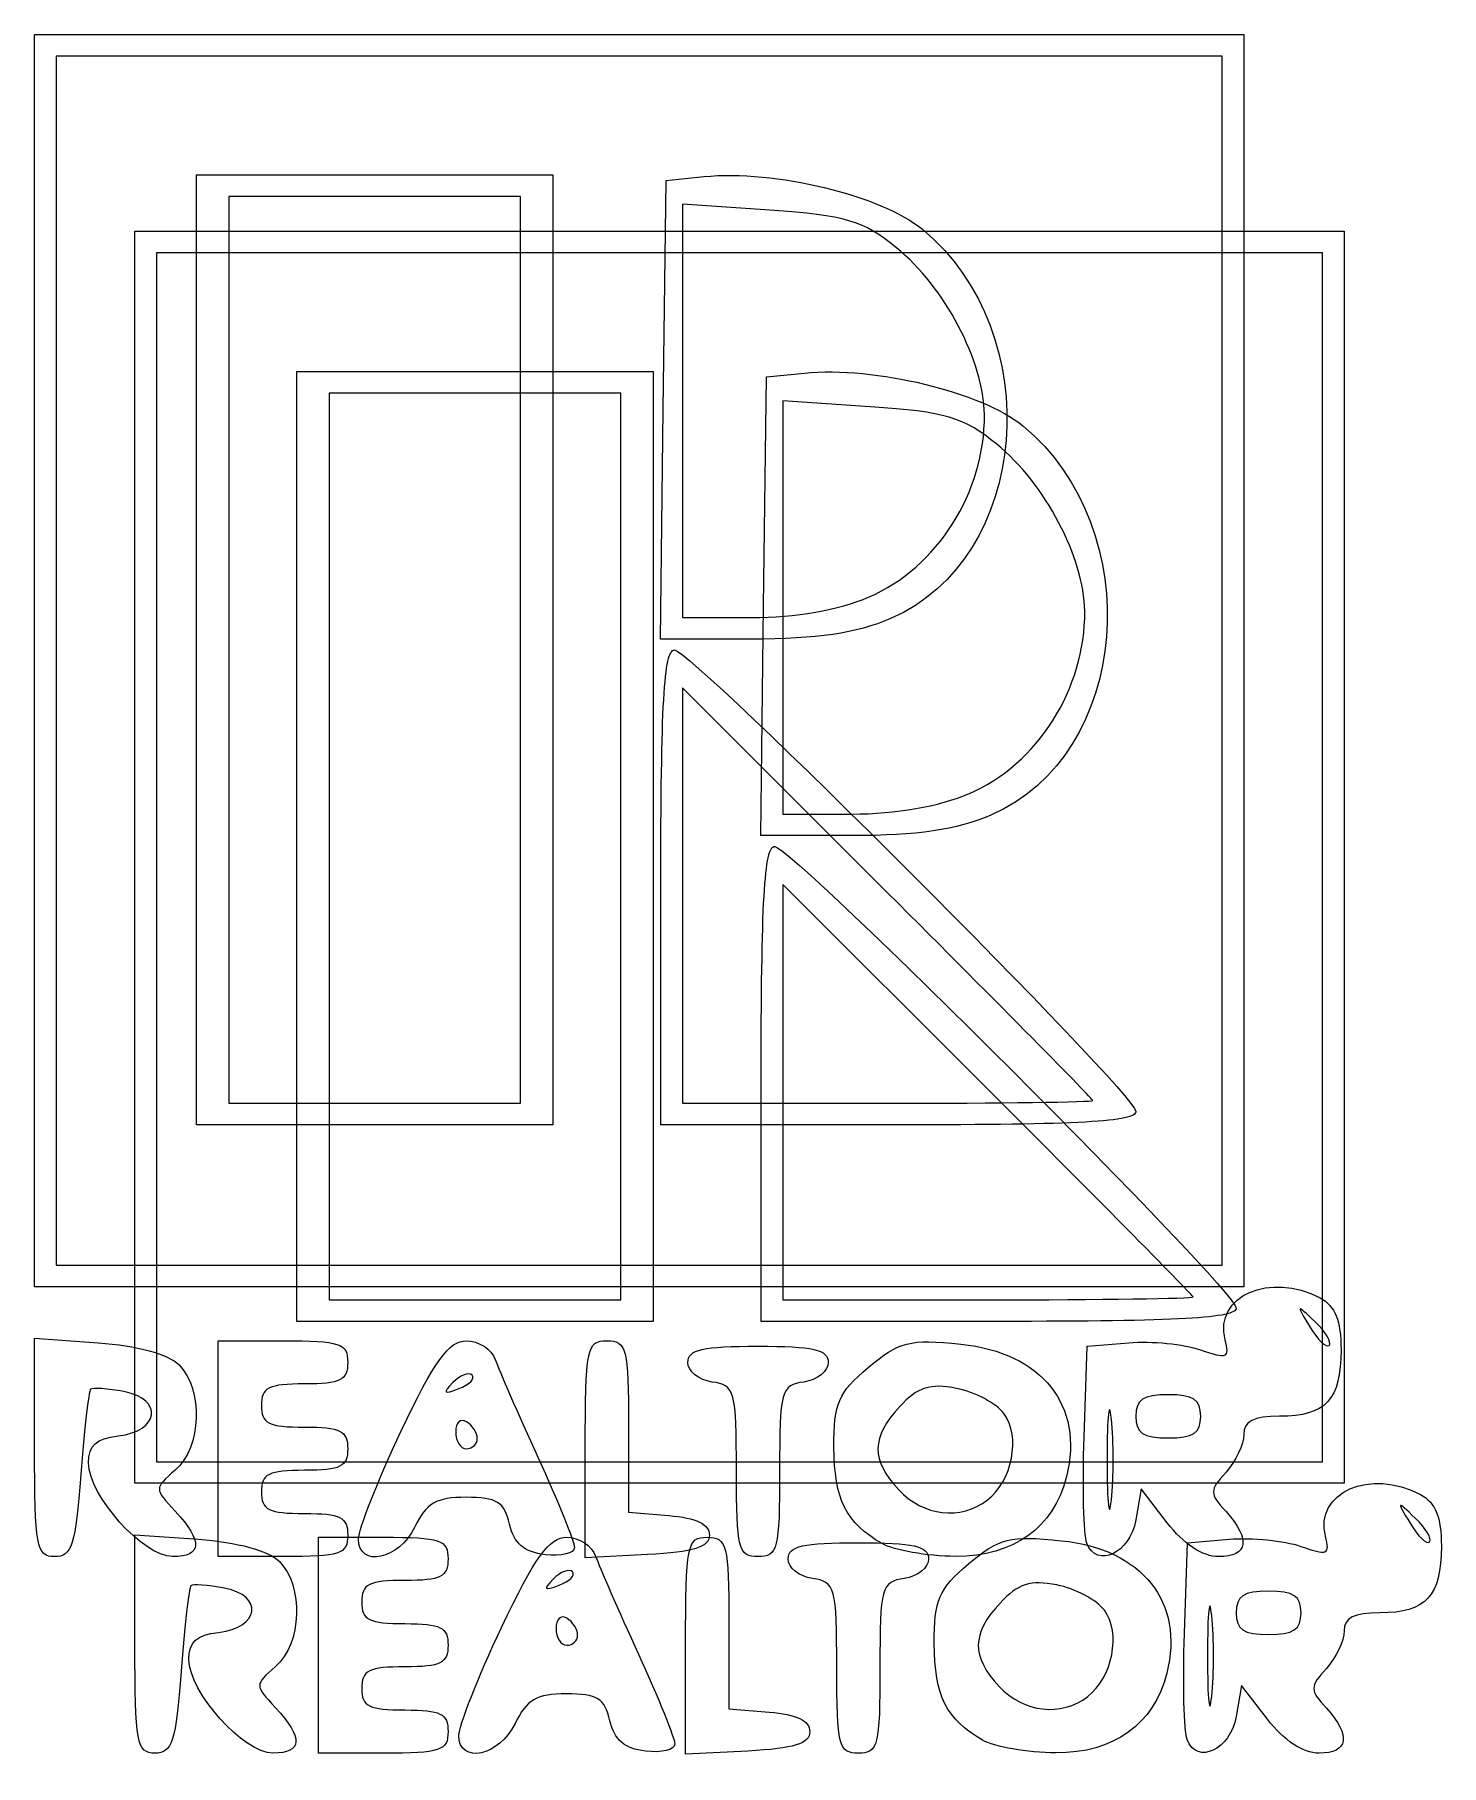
# Model space of a CAD drawing. Extents: x 0.12 to 3.39, y 0.54 to 2.4.
# Drawn here: x 2.903 to 3.337, y 1.868 to 2.402 of the extents above; entities that cross this region are included whole.
import ezdxf

# ---------------------------------------------------------------- set-up
doc = ezdxf.new("R2010")
doc.units = 0
doc.layers.get('0').update_dxf_attribs({"linetype": 'CONTINUOUS'})

msp = doc.modelspace()

# ---------------------------------------------------------------- linework, layer by layer
at = {"color": 7}
for p, q in [((2.902677, 2.208697), (2.902677, 2.402031)), ((2.902677, 2.402031), (3.089343, 2.402031)), ((3.089343, 2.402031), (3.27601, 2.402031)), ((3.27601, 2.402031), (3.27601, 2.208697)), ((3.089343, 2.395364), (2.909343, 2.395364)), ((2.909343, 2.395364), (2.909343, 2.208697)), ((3.269343, 2.395364), (3.089343, 2.395364)), ((3.269343, 2.208697), (3.269343, 2.395364)), ((2.952677, 2.212031), (2.952677, 2.358697)), ((2.952677, 2.358697), (3.007677, 2.358697)), ((3.007677, 2.358697), (3.062677, 2.358697)), ((3.062677, 2.358697), (3.062677, 2.212031)), ((3.096777, 2.286197), (3.097677, 2.357031)), ((3.097677, 2.357031), (3.109344, 2.358192)), ((3.007677, 2.352031), (2.962677, 2.352031)), ((2.962677, 2.352031), (2.962677, 2.212031)), ((3.052677, 2.352031), (3.007677, 2.352031)), ((3.052677, 2.212031), (3.052677, 2.352031)), ((3.129705, 2.347797), (3.102677, 2.34965)), ((3.102677, 2.34965), (3.102677, 2.28584)), ((2.933653, 2.148018), (2.933653, 2.341351)), ((2.933653, 2.341351), (3.12032, 2.341351)), ((3.12032, 2.341351), (3.306986, 2.341351)), ((3.306986, 2.341351), (3.306986, 2.148018)), ((3.12032, 2.334685), (2.94032, 2.334685)), ((2.94032, 2.334685), (2.94032, 2.148018)), ((3.30032, 2.334685), (3.12032, 2.334685)), ((3.30032, 2.148018), (3.30032, 2.334685)), ((2.983653, 2.151351), (2.983653, 2.298018)), ((2.983653, 2.298018), (3.038653, 2.298018)), ((3.038653, 2.298018), (3.093653, 2.298018)), ((3.093653, 2.298018), (3.093653, 2.151351)), ((3.127753, 2.225518), (3.128653, 2.296351)), ((3.128653, 2.296351), (3.14032, 2.297513)), ((3.038653, 2.291351), (2.993653, 2.291351)), ((2.993653, 2.291351), (2.993653, 2.151351)), ((3.083653, 2.291351), (3.038653, 2.291351)), ((3.083653, 2.151351), (3.083653, 2.291351)), ((3.160681, 2.287118), (3.133653, 2.288971)), ((3.133653, 2.288971), (3.133653, 2.225161)), ((3.095877, 2.215364), (3.096777, 2.286197)), ((3.096777, 2.286197), (3.096777, 2.286197)), ((3.102677, 2.28584), (3.102677, 2.222031)), ((3.126854, 2.154685), (3.127754, 2.225518)), ((3.127754, 2.225518), (3.127753, 2.225518)), ((3.133653, 2.225161), (3.133653, 2.161351)), ((3.160286, 2.228387), (3.160286, 2.228387)), ((3.102677, 2.222031), (3.124067, 2.222031)), ((3.124001, 2.215364), (3.095877, 2.215364)), ((2.902677, 2.015364), (2.902677, 2.208697)), ((2.902677, 2.208697), (2.902677, 2.208697)), ((2.909343, 2.208697), (2.909343, 2.022031)), ((2.952677, 2.065364), (2.952677, 2.212031)), ((2.952677, 2.212031), (2.952677, 2.212031)), ((2.962677, 2.212031), (2.962677, 2.072031)), ((3.052677, 2.072031), (3.052677, 2.212031)), ((3.052677, 2.212031), (3.052677, 2.212031)), ((3.062677, 2.212031), (3.062677, 2.065364)), ((3.269343, 2.022031), (3.269343, 2.208697)), ((3.269343, 2.208697), (3.269343, 2.208697)), ((3.27601, 2.208697), (3.27601, 2.015364)), ((3.16601, 2.137031), (3.102677, 2.200298)), ((3.102677, 2.200298), (3.102677, 2.136164)), ((3.191262, 2.167708), (3.191262, 2.167708)), ((3.133653, 2.161351), (3.155043, 2.161351)), ((3.154977, 2.154685), (3.126854, 2.154685)), ((2.983653, 2.004685), (2.983653, 2.151351)), ((2.983653, 2.151351), (2.983653, 2.151351)), ((2.993653, 2.151351), (2.993653, 2.011351)), ((3.083653, 2.011351), (3.083653, 2.151351)), ((3.083653, 2.151351), (3.083653, 2.151351)), ((3.093653, 2.151351), (3.093653, 2.004685)), ((2.933653, 1.954685), (2.933653, 2.148018)), ((2.933653, 2.148018), (2.933653, 2.148018)), ((2.94032, 2.148018), (2.94032, 1.961351)), ((3.30032, 1.961351), (3.30032, 2.148018)), ((3.30032, 2.148018), (3.30032, 2.148018)), ((3.306986, 2.148018), (3.306986, 1.954685)), ((3.09601, 2.065364), (3.09601, 2.138697)), ((3.09601, 2.138697), (3.09601, 2.138697)), ((3.196986, 2.076351), (3.133653, 2.139619)), ((3.133653, 2.139619), (3.133653, 2.075485)), ((3.102677, 2.136164), (3.102677, 2.072031)), ((3.126986, 2.004685), (3.126986, 2.078018)), ((3.126986, 2.078018), (3.126986, 2.078018)), ((3.133653, 2.075485), (3.133653, 2.011351)), ((2.962677, 2.072031), (3.007677, 2.072031)), ((3.007677, 2.072031), (3.052677, 2.072031)), ((3.102677, 2.072031), (3.16601, 2.072031)), ((3.229343, 2.072897), (3.229343, 2.072897)), ((3.007677, 2.065364), (2.952677, 2.065364)), ((3.062677, 2.065364), (3.007677, 2.065364)), ((3.169343, 2.065364), (3.09601, 2.065364)), ((2.909343, 2.022031), (3.089343, 2.022031)), ((3.089343, 2.022031), (3.269343, 2.022031)), ((3.089343, 2.015364), (2.902677, 2.015364)), ((3.27601, 2.015364), (3.089343, 2.015364)), ((2.993653, 2.011351), (3.038653, 2.011351)), ((3.038653, 2.011351), (3.083653, 2.011351)), ((3.133653, 2.011351), (3.196986, 2.011351)), ((3.26032, 2.012218), (3.26032, 2.012218)), ((3.038653, 2.004685), (2.983653, 2.004685)), ((3.093653, 2.004685), (3.038653, 2.004685)), ((3.20032, 2.004685), (3.126986, 2.004685)), ((3.297939, 2.00461), (3.297939, 2.00461)), ((2.902677, 1.965765), (2.902677, 1.999499)), ((2.902677, 1.999499), (2.922264, 1.998082)), ((2.959343, 1.965364), (2.959343, 1.998697)), ((2.959343, 1.998697), (2.979343, 1.998697)), ((3.226699, 1.968976), (3.227676, 1.997031)), ((3.227676, 1.997031), (3.240482, 1.998084)), ((3.037765, 1.988054), (3.037765, 1.988054)), ((3.08601, 1.972232), (3.08601, 1.945766)), ((3.235105, 1.974531), (3.235105, 1.974531)), ((3.262677, 1.975364), (3.262677, 1.975364)), ((3.039343, 1.968501), (3.039343, 1.968501)), ((2.902677, 1.965766), (2.902677, 1.965765)), ((2.959343, 1.932031), (2.959343, 1.965364)), ((2.959343, 1.965364), (2.959343, 1.965364)), ((3.072677, 1.931698), (3.072677, 1.965198)), ((3.072677, 1.965198), (3.072677, 1.965198)), ((2.94032, 1.961351), (3.12032, 1.961351)), ((3.119343, 1.958466), (3.119343, 1.958466)), ((3.12032, 1.961351), (3.30032, 1.961351)), ((3.12032, 1.954685), (2.933653, 1.954685)), ((3.306986, 1.954685), (3.12032, 1.954685)), ((3.244343, 1.952935), (3.242651, 1.943358)), ((3.252342, 1.942484), (3.244343, 1.952935)), ((3.08601, 1.945766), (3.09851, 1.944732)), ((3.196857, 1.949531), (3.196857, 1.949531)), ((3.328915, 1.943931), (3.328915, 1.943931)), ((2.933653, 1.905085), (2.933653, 1.938819)), ((2.933653, 1.938819), (2.953241, 1.937402)), ((2.99032, 1.904685), (2.99032, 1.938018)), ((2.99032, 1.938018), (3.01032, 1.938018)), ((3.002677, 1.937502), (3.002677, 1.937502)), ((3.164343, 1.936057), (3.164343, 1.936057)), ((3.227523, 1.93623), (3.227523, 1.93623)), ((3.257676, 1.908297), (3.258652, 1.936351)), ((3.258652, 1.936351), (3.271458, 1.937404)), ((2.979343, 1.932031), (2.959343, 1.932031)), ((3.091843, 1.932698), (3.072677, 1.931698)), ((3.068741, 1.927374), (3.068741, 1.927374)), ((3.266081, 1.913851), (3.266081, 1.913851)), ((3.293653, 1.914685), (3.293653, 1.914685)), ((3.116986, 1.911552), (3.116986, 1.885087)), ((2.933653, 1.905085), (2.933653, 1.905085)), ((2.99032, 1.871351), (2.99032, 1.904685)), ((2.99032, 1.904685), (2.99032, 1.904685)), ((3.07032, 1.907821), (3.07032, 1.907821)), ((3.103653, 1.871019), (3.103653, 1.904518)), ((3.103653, 1.904518), (3.103653, 1.904518)), ((3.15032, 1.897786), (3.15032, 1.897786)), ((3.27532, 1.892255), (3.273627, 1.882677)), ((3.283318, 1.881803), (3.27532, 1.892255)), ((3.227833, 1.888851), (3.227833, 1.888851)), ((3.116986, 1.885087), (3.129486, 1.884052)), ((3.033653, 1.876823), (3.033653, 1.876823)), ((3.01032, 1.871351), (2.99032, 1.871351)), ((3.12282, 1.872018), (3.103653, 1.871019)), ((3.19532, 1.875377), (3.19532, 1.875377)), ((3.258499, 1.87555), (3.258499, 1.87555))]:
    msp.add_line(p, q, dxfattribs=at)
for points in [[(3.109344, 2.358192), (3.131041, 2.360353), (3.164069, 2.352379), (3.176763, 2.341915)], [(3.168738, 2.336228), (3.158347, 2.344638), (3.153099, 2.346194), (3.129705, 2.347797)], [(3.176763, 2.341915), (3.215672, 2.309843), (3.209985, 2.240166), (3.166953, 2.22172)], [(3.195916, 2.284687), (3.195793, 2.301063), (3.183586, 2.324211), (3.168738, 2.336228)], [(3.14032, 2.297513), (3.162018, 2.299674), (3.195045, 2.2917), (3.207739, 2.281236)], [(3.160286, 2.228387), (3.181325, 2.237405), (3.196098, 2.260748), (3.195916, 2.284687)], [(3.199715, 2.275549), (3.189323, 2.283959), (3.184075, 2.285515), (3.160681, 2.287118)], [(3.207739, 2.281236), (3.246648, 2.249164), (3.240961, 2.179487), (3.197929, 2.161041)], [(3.226892, 2.224008), (3.226769, 2.240384), (3.214562, 2.263532), (3.199715, 2.275549)], [(3.124067, 2.222031), (3.137702, 2.222031), (3.150833, 2.224335), (3.160286, 2.228387)], [(3.191262, 2.167708), (3.212302, 2.176726), (3.227075, 2.200069), (3.226892, 2.224008)], [(3.166953, 2.22172), (3.156271, 2.217141), (3.14426, 2.215364), (3.124001, 2.215364)], [(3.09601, 2.138697), (3.09601, 2.195419), (3.096961, 2.212031), (3.100206, 2.212031)], [(3.100206, 2.212031), (3.105649, 2.212031), (3.242677, 2.074946), (3.242677, 2.069502)], [(3.155043, 2.161351), (3.168679, 2.161351), (3.181809, 2.163656), (3.191262, 2.167708)], [(3.197929, 2.161041), (3.187247, 2.156462), (3.175236, 2.154685), (3.154977, 2.154685)], [(3.126986, 2.078018), (3.126986, 2.13474), (3.127937, 2.151351), (3.131183, 2.151351)], [(3.131183, 2.151351), (3.136625, 2.151351), (3.273653, 2.014267), (3.273653, 2.008822)], [(3.229343, 2.072897), (3.229343, 2.073374), (3.200843, 2.102234), (3.16601, 2.137031)], [(3.26032, 2.012218), (3.26032, 2.012694), (3.23182, 2.041554), (3.196986, 2.076351)], [(3.16601, 2.072031), (3.200843, 2.072031), (3.229343, 2.072421), (3.229343, 2.072897)], [(3.242677, 2.069502), (3.242677, 2.066332), (3.225513, 2.065364), (3.169343, 2.065364)], [(3.270223, 1.999026), (3.266699, 2.0125), (3.284147, 2.020164), (3.299562, 2.011914)], [(3.196986, 2.011351), (3.23182, 2.011351), (3.26032, 2.011741), (3.26032, 2.012218)], [(3.297939, 2.00461), (3.292199, 2.010108), (3.292128, 2.010037), (3.296345, 2.003016)], [(3.299562, 2.011914), (3.304184, 2.009441), (3.306009, 2.00491), (3.306009, 1.995914)], [(3.273653, 2.008822), (3.273653, 2.005653), (3.256489, 2.004685), (3.20032, 2.004685)], [(3.302352, 1.997262), (3.303229, 1.998139), (3.301243, 2.001446), (3.297939, 2.00461)], [(3.160065, 1.99046), (3.169651, 1.998526), (3.172678, 1.999286), (3.188655, 1.997637)], [(3.262589, 1.995895), (3.27086, 1.993011), (3.271705, 1.993358), (3.270223, 1.999026)], [(3.296345, 2.003016), (3.298772, 1.998974), (3.301475, 1.996385), (3.302352, 1.997262)], [(2.922264, 1.998082), (2.934294, 1.997212), (2.94394, 1.994577), (2.947264, 1.991253)], [(2.979343, 1.998697), (2.997121, 1.998697), (2.999343, 1.997956), (2.999343, 1.992031)], [(3.015855, 1.970836), (3.026147, 1.992595), (3.030551, 1.998698), (3.03596, 1.998698)], [(3.03596, 1.998698), (3.039769, 1.998698), (3.043792, 1.996073), (3.044898, 1.992864)], [(3.072677, 1.965198), (3.072677, 1.996475), (3.073119, 1.998697), (3.079343, 1.998697)], [(3.079343, 1.998697), (3.08545, 1.998697), (3.08601, 1.996475), (3.08601, 1.972232)], [(3.104343, 1.992031), (3.104343, 1.995962), (3.108973, 1.997031), (3.12601, 1.997031)], [(3.12601, 1.997031), (3.143047, 1.997031), (3.147677, 1.995963), (3.147677, 1.992031)], [(3.188655, 1.997637), (3.21371, 1.995051), (3.226744, 1.978691), (3.221236, 1.956744)], [(3.240482, 1.998084), (3.247525, 1.998663), (3.257473, 1.997678), (3.262589, 1.995895)], [(3.306009, 1.995914), (3.306009, 1.980477), (3.301282, 1.975365), (3.287009, 1.975365)], [(2.947264, 1.991253), (2.954817, 1.983701), (2.954177, 1.965781), (2.946106, 1.958781)], [(2.999343, 1.992031), (2.999343, 1.986475), (2.997121, 1.985364), (2.98601, 1.985364)], [(3.037765, 1.988054), (3.036738, 1.98908), (3.034049, 1.988056), (3.031788, 1.985778)], [(3.044898, 1.992864), (3.046005, 1.989656), (3.051958, 1.976022), (3.058127, 1.962567)], [(3.111843, 1.985966), (3.107718, 1.986551), (3.104343, 1.989281), (3.104343, 1.992031)], [(3.147677, 1.992031), (3.147677, 1.989281), (3.144302, 1.986551), (3.140177, 1.985966)], [(3.149449, 1.965901), (3.14936, 1.979368), (3.150772, 1.98264), (3.160065, 1.99046)], [(2.919944, 1.983727), (2.919357, 1.983151), (2.918016, 1.971283), (2.916963, 1.957355)], [(2.93034, 1.982984), (2.925208, 1.983969), (2.92053, 1.984304), (2.919944, 1.983727)], [(2.928481, 1.96931), (2.94116, 1.970773), (2.942502, 1.980648), (2.93034, 1.982984)], [(2.98601, 1.985364), (2.974899, 1.985364), (2.972677, 1.984253), (2.972677, 1.978697)], [(3.031788, 1.985778), (3.02852, 1.982486), (3.028903, 1.982103), (3.033654, 1.983912)], [(3.033654, 1.983912), (3.036941, 1.985163), (3.038791, 1.987027), (3.037765, 1.988054)], [(3.119343, 1.958466), (3.119343, 1.983342), (3.118901, 1.984963), (3.111843, 1.985966)], [(3.140177, 1.985966), (3.133119, 1.984963), (3.132677, 1.983342), (3.132677, 1.958466)], [(3.18728, 1.983982), (3.179105, 1.985587), (3.175365, 1.984393), (3.16978, 1.978398)], [(3.201992, 1.976153), (3.199619, 1.979336), (3.192998, 1.98286), (3.18728, 1.983982)], [(2.972677, 1.978697), (2.972677, 1.973142), (2.974899, 1.972031), (2.98601, 1.972031)], [(3.16978, 1.978398), (3.160881, 1.968846), (3.160799, 1.96197), (3.169473, 1.95266)], [(3.235105, 1.974531), (3.234386, 1.981406), (3.233797, 1.975781), (3.233797, 1.962031)], [(3.252677, 1.982031), (3.244899, 1.982031), (3.242677, 1.98055), (3.242677, 1.975364)], [(3.262677, 1.975364), (3.262677, 1.98055), (3.260454, 1.982031), (3.252677, 1.982031)], [(3.03601, 1.973697), (3.034177, 1.97483), (3.032677, 1.97342), (3.032677, 1.970561)], [(3.039343, 1.968501), (3.039343, 1.970226), (3.037843, 1.972564), (3.03601, 1.973697)], [(3.196857, 1.949531), (3.204491, 1.955362), (3.207163, 1.969216), (3.201992, 1.976153)], [(3.235105, 1.949531), (3.235824, 1.956406), (3.235824, 1.967656), (3.235105, 1.974531)], [(3.242677, 1.975364), (3.242677, 1.970179), (3.244899, 1.968698), (3.252677, 1.968698)], [(3.252677, 1.968698), (3.260454, 1.968698), (3.262677, 1.970179), (3.262677, 1.975364)], [(3.287009, 1.975365), (3.278953, 1.975365), (3.276009, 1.973874), (3.276009, 1.969794)], [(2.919351, 1.960977), (2.919351, 1.966435), (2.921628, 1.968519), (2.928481, 1.96931)], [(2.98601, 1.972031), (2.997121, 1.972031), (2.999343, 1.97092), (2.999343, 1.965364)], [(3.002677, 1.937502), (3.002677, 1.940512), (3.008607, 1.955512), (3.015855, 1.970836)], [(3.032677, 1.970561), (3.032677, 1.967703), (3.034177, 1.965364), (3.03601, 1.965364)], [(3.03601, 1.965364), (3.037843, 1.965364), (3.039343, 1.966776), (3.039343, 1.968501)], [(3.227523, 1.93623), (3.226533, 1.93881), (3.226162, 1.953546), (3.226699, 1.968976)], [(3.276009, 1.969794), (3.276009, 1.96673), (3.273527, 1.96148), (3.270493, 1.958127)], [(2.908862, 1.932032), (2.903244, 1.932032), (2.902677, 1.935129), (2.902677, 1.965766)], [(2.999343, 1.965364), (2.999343, 1.959808), (2.997121, 1.958697), (2.98601, 1.958697)], [(3.058127, 1.962567), (3.064296, 1.949112), (3.069343, 1.936637), (3.069343, 1.934846)], [(3.164343, 1.936057), (3.153154, 1.942474), (3.14956, 1.949675), (3.149449, 1.965901)], [(3.233797, 1.962031), (3.233797, 1.948281), (3.234386, 1.942656), (3.235105, 1.949531)], [(2.916963, 1.957355), (2.915317, 1.935599), (2.914176, 1.932032), (2.908862, 1.932032)], [(2.945277, 1.932031), (2.936232, 1.932031), (2.919362, 1.950866), (2.919351, 1.960977)], [(2.946106, 1.958781), (2.939567, 1.95311), (2.939567, 1.953048), (2.946106, 1.946029)], [(2.98601, 1.958697), (2.974899, 1.958697), (2.972677, 1.957586), (2.972677, 1.952031)], [(3.12601, 1.932031), (3.119904, 1.932031), (3.119343, 1.934253), (3.119343, 1.958466)], [(3.132677, 1.958466), (3.132677, 1.934253), (3.132117, 1.932031), (3.12601, 1.932031)], [(3.221236, 1.956744), (3.217275, 1.940961), (3.204834, 1.932019), (3.186995, 1.932132)], [(3.270493, 1.958127), (3.265359, 1.952455), (3.265359, 1.951608), (3.270493, 1.945936)], [(3.301199, 1.938346), (3.297676, 1.95182), (3.315123, 1.959484), (3.330538, 1.951234)], [(2.972677, 1.952031), (2.972677, 1.946475), (2.974899, 1.945364), (2.98601, 1.945364)], [(3.169473, 1.95266), (3.177048, 1.944529), (3.188583, 1.943211), (3.196857, 1.949531)], [(3.330538, 1.951234), (3.33516, 1.948761), (3.336986, 1.94423), (3.336986, 1.935234)], [(2.946106, 1.946029), (2.954706, 1.936798), (2.954424, 1.932031), (2.945277, 1.932031)], [(3.035905, 1.950364), (3.026678, 1.950364), (3.023574, 1.948571), (3.02004, 1.941198)], [(3.049325, 1.942031), (3.047712, 1.948928), (3.045399, 1.950364), (3.035905, 1.950364)], [(3.270493, 1.945936), (3.278244, 1.937372), (3.277354, 1.932032), (3.268175, 1.932032)], [(3.328915, 1.943931), (3.323176, 1.949428), (3.323105, 1.949357), (3.327321, 1.942336)], [(2.98601, 1.945364), (2.997121, 1.945364), (2.999343, 1.944253), (2.999343, 1.938697)], [(3.02004, 1.941198), (3.015199, 1.931098), (3.002677, 1.928433), (3.002677, 1.937502)], [(3.060308, 1.932643), (3.053847, 1.933397), (3.050719, 1.936071), (3.049325, 1.942031)], [(3.09851, 1.944732), (3.106939, 1.944034), (3.11101, 1.942069), (3.11101, 1.938697)], [(3.242651, 1.943358), (3.240837, 1.933091), (3.230582, 1.928259), (3.227523, 1.93623)], [(3.268175, 1.932032), (3.263317, 1.932032), (3.257301, 1.936003), (3.252342, 1.942484)], [(3.327321, 1.942336), (3.329748, 1.938295), (3.332451, 1.935705), (3.333328, 1.936582)], [(3.333328, 1.936582), (3.334205, 1.937459), (3.332219, 1.940766), (3.328915, 1.943931)], [(2.953241, 1.937402), (2.96527, 1.936532), (2.974917, 1.933897), (2.978241, 1.930573)], [(2.999343, 1.938697), (2.999343, 1.932771), (2.997121, 1.932031), (2.979343, 1.932031)], [(3.01032, 1.938018), (3.028097, 1.938018), (3.03032, 1.937277), (3.03032, 1.931351)], [(3.046832, 1.910156), (3.057124, 1.931915), (3.061527, 1.938018), (3.066936, 1.938018)], [(3.069343, 1.934846), (3.069343, 1.933054), (3.065278, 1.932063), (3.060308, 1.932643)], [(3.066936, 1.938018), (3.070746, 1.938018), (3.074768, 1.935393), (3.075875, 1.932185)], [(3.11101, 1.938697), (3.11101, 1.934949), (3.106214, 1.933447), (3.091843, 1.932698)], [(3.103653, 1.904518), (3.103653, 1.935796), (3.104095, 1.938018), (3.11032, 1.938018)], [(3.11032, 1.938018), (3.116427, 1.938018), (3.116986, 1.935796), (3.116986, 1.911552)], [(3.13532, 1.931351), (3.13532, 1.935283), (3.139949, 1.936351), (3.156986, 1.936351)], [(3.156986, 1.936351), (3.174023, 1.936351), (3.178653, 1.935283), (3.178653, 1.931351)], [(3.186995, 1.932132), (3.178203, 1.932188), (3.16801, 1.933954), (3.164343, 1.936057)], [(3.191041, 1.92978), (3.200628, 1.937847), (3.203654, 1.938606), (3.219631, 1.936957)], [(3.219631, 1.936957), (3.244686, 1.934371), (3.257721, 1.918012), (3.252212, 1.896064)], [(3.271458, 1.937404), (3.278501, 1.937983), (3.288449, 1.936998), (3.293565, 1.935215)], [(3.293565, 1.935215), (3.301836, 1.932331), (3.302681, 1.932678), (3.301199, 1.938346)], [(3.336986, 1.935234), (3.336986, 1.919797), (3.332259, 1.914685), (3.317986, 1.914685)], [(2.978241, 1.930573), (2.985793, 1.923021), (2.985154, 1.905101), (2.977082, 1.898101)], [(3.03032, 1.931351), (3.03032, 1.925796), (3.028097, 1.924685), (3.016986, 1.924685)], [(3.075875, 1.932185), (3.076981, 1.928976), (3.082934, 1.915343), (3.089103, 1.901888)], [(3.14282, 1.925286), (3.138695, 1.925872), (3.13532, 1.928601), (3.13532, 1.931351)], [(3.178653, 1.931351), (3.178653, 1.928601), (3.175278, 1.925872), (3.171153, 1.925286)], [(3.180426, 1.905222), (3.180337, 1.918689), (3.181748, 1.92196), (3.191041, 1.92978)], [(3.016986, 1.924685), (3.005875, 1.924685), (3.003653, 1.923573), (3.003653, 1.918018)], [(3.062764, 1.925098), (3.059497, 1.921806), (3.059879, 1.921423), (3.06463, 1.923232)], [(3.068741, 1.927374), (3.067715, 1.9284), (3.065025, 1.927376), (3.062764, 1.925098)], [(3.06463, 1.923232), (3.067917, 1.924484), (3.069767, 1.926348), (3.068741, 1.927374)], [(3.15032, 1.897786), (3.15032, 1.922662), (3.149877, 1.924284), (3.14282, 1.925286)], [(3.171153, 1.925286), (3.164095, 1.924284), (3.163653, 1.922662), (3.163653, 1.897786)], [(3.218256, 1.923303), (3.210082, 1.924907), (3.206341, 1.923714), (3.200756, 1.917719)], [(2.95092, 1.923047), (2.950333, 1.92247), (2.948992, 1.910602), (2.947939, 1.896674)], [(2.961316, 1.922304), (2.956185, 1.92329), (2.951506, 1.923624), (2.95092, 1.923047)], [(2.959457, 1.90863), (2.972136, 1.910093), (2.973479, 1.919968), (2.961316, 1.922304)], [(3.232968, 1.915473), (3.230595, 1.918657), (3.223975, 1.92218), (3.218256, 1.923303)], [(3.266081, 1.913851), (3.265362, 1.920726), (3.264774, 1.915101), (3.264774, 1.901351)], [(3.283653, 1.921351), (3.275875, 1.921351), (3.273653, 1.91987), (3.273653, 1.914685)], [(3.293653, 1.914685), (3.293653, 1.91987), (3.291431, 1.921351), (3.283653, 1.921351)], [(3.003653, 1.918018), (3.003653, 1.912462), (3.005875, 1.911351), (3.016986, 1.911351)], [(3.066986, 1.913018), (3.065153, 1.914151), (3.063653, 1.91274), (3.063653, 1.909881)], [(3.200756, 1.917719), (3.191857, 1.908167), (3.191775, 1.901291), (3.20045, 1.89198)], [(3.227833, 1.888851), (3.235467, 1.894683), (3.238139, 1.908537), (3.232968, 1.915473)], [(3.266081, 1.888851), (3.2668, 1.895726), (3.2668, 1.906976), (3.266081, 1.913851)], [(3.273653, 1.914685), (3.273653, 1.9095), (3.275875, 1.908018), (3.283653, 1.908018)], [(3.283653, 1.908018), (3.291431, 1.908018), (3.293653, 1.9095), (3.293653, 1.914685)], [(3.317986, 1.914685), (3.309929, 1.914685), (3.306986, 1.913194), (3.306986, 1.909114)], [(2.950327, 1.900297), (2.950327, 1.905755), (2.952604, 1.907839), (2.959457, 1.90863)], [(3.016986, 1.911351), (3.028097, 1.911351), (3.03032, 1.91024), (3.03032, 1.904685)], [(3.033653, 1.876823), (3.033653, 1.879832), (3.039583, 1.894832), (3.046832, 1.910156)], [(3.063653, 1.909881), (3.063653, 1.907023), (3.065153, 1.904685), (3.066986, 1.904685)], [(3.07032, 1.907821), (3.07032, 1.909546), (3.06882, 1.911885), (3.066986, 1.913018)], [(3.258499, 1.87555), (3.257509, 1.878131), (3.257138, 1.892867), (3.257676, 1.908297)], [(3.306986, 1.909114), (3.306986, 1.90605), (3.304503, 1.9008), (3.301469, 1.897447)], [(2.939838, 1.871351), (2.934221, 1.871351), (2.933653, 1.874448), (2.933653, 1.905085)], [(3.03032, 1.904685), (3.03032, 1.899129), (3.028097, 1.898018), (3.016986, 1.898018)], [(3.066986, 1.904685), (3.06882, 1.904685), (3.07032, 1.906096), (3.07032, 1.907821)], [(3.19532, 1.875377), (3.18413, 1.881794), (3.180536, 1.888995), (3.180426, 1.905222)], [(2.976253, 1.871351), (2.967208, 1.871351), (2.950338, 1.890186), (2.950327, 1.900297)], [(2.977082, 1.898101), (2.970544, 1.89243), (2.970544, 1.892368), (2.977082, 1.885349)], [(3.016986, 1.898018), (3.005875, 1.898018), (3.003653, 1.896907), (3.003653, 1.891351)], [(3.089103, 1.901888), (3.095272, 1.888433), (3.10032, 1.875958), (3.10032, 1.874166)], [(3.156986, 1.871351), (3.15088, 1.871351), (3.15032, 1.873573), (3.15032, 1.897786)], [(3.163653, 1.897786), (3.163653, 1.873573), (3.163093, 1.871351), (3.156986, 1.871351)], [(3.264774, 1.901351), (3.264774, 1.887601), (3.265362, 1.881976), (3.266081, 1.888851)], [(3.301469, 1.897447), (3.296336, 1.891775), (3.296336, 1.890928), (3.301469, 1.885256)], [(2.947939, 1.896674), (2.946294, 1.874918), (2.945153, 1.871351), (2.939838, 1.871351)], [(3.20045, 1.89198), (3.208025, 1.883849), (3.21956, 1.882531), (3.227833, 1.888851)], [(3.252212, 1.896064), (3.248251, 1.880281), (3.235811, 1.871339), (3.217971, 1.871453)], [(3.003653, 1.891351), (3.003653, 1.885796), (3.005875, 1.884685), (3.016986, 1.884685)], [(3.066881, 1.889685), (3.057654, 1.889685), (3.05455, 1.887891), (3.051016, 1.880518)], [(3.080301, 1.881351), (3.078688, 1.888249), (3.076375, 1.889685), (3.066881, 1.889685)], [(2.977082, 1.885349), (2.985683, 1.876118), (2.985401, 1.871351), (2.976253, 1.871351)], [(3.016986, 1.884685), (3.028097, 1.884685), (3.03032, 1.883573), (3.03032, 1.878018)], [(3.091285, 1.871963), (3.084823, 1.872718), (3.081695, 1.875392), (3.080301, 1.881351)], [(3.129486, 1.884052), (3.137915, 1.883355), (3.141986, 1.881389), (3.141986, 1.878018)], [(3.273627, 1.882677), (3.271813, 1.87241), (3.261558, 1.867579), (3.258499, 1.87555)], [(3.299152, 1.871351), (3.294294, 1.871351), (3.288278, 1.875323), (3.283318, 1.881803)], [(3.301469, 1.885256), (3.30922, 1.876692), (3.30833, 1.871351), (3.299152, 1.871351)], [(3.03032, 1.878018), (3.03032, 1.872092), (3.028097, 1.871351), (3.01032, 1.871351)], [(3.051016, 1.880518), (3.046176, 1.870419), (3.033653, 1.867754), (3.033653, 1.876823)], [(3.141986, 1.878018), (3.141986, 1.874269), (3.13719, 1.872768), (3.12282, 1.872018)], [(3.10032, 1.874166), (3.10032, 1.872375), (3.096254, 1.871383), (3.091285, 1.871963)], [(3.217971, 1.871453), (3.20918, 1.871508), (3.198986, 1.873274), (3.19532, 1.875377)]]:
    msp.add_open_spline(points, degree=3, dxfattribs=at)

doc.saveas('drawing.dxf')
